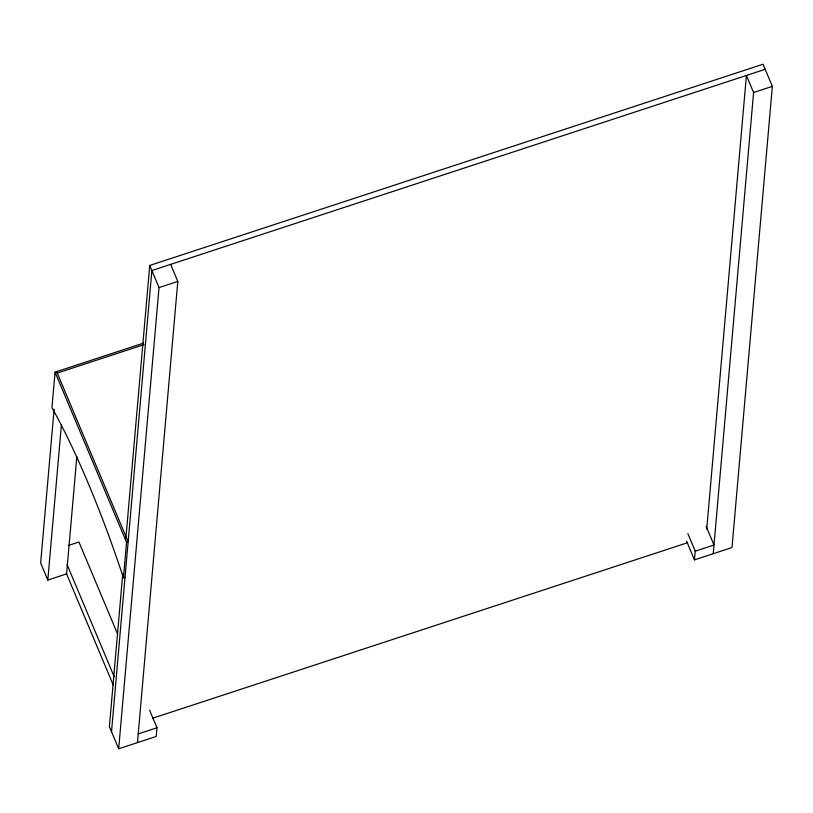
<?xml version="1.0" encoding="UTF-8"?>
<svg xmlns="http://www.w3.org/2000/svg" width="813" height="813" viewBox="0 0 813 813"><rect width="100%" height="100%" fill="white"/><g stroke="black" fill="none" stroke-linecap="round" stroke-linejoin="round"><path stroke-width="1.22" d="M143.413 343.157L55.06 372.141L51.951 407.669A254.957 47.428 71.8 0 1 123.434 577.819L125.029 577.301M54.115 409.132L40.65 563.013L47.815 580.065L66.585 573.907L76.839 456.601M47.815 580.065L61.392 424.925M122.763 573.754L109.389 726.639L118.688 748.773L156.218 736.456L156.98 727.767L149.622 710.247M125.863 538.379L149.734 265.455L763.051 64.227L772.35 86.361L732.005 547.545L694.465 559.862L686.619 541.173M123.434 577.819L126.543 542.301L55.06 372.141M111.523 731.72L151.868 270.536L765.185 69.308M118.688 748.773L159.033 287.589L149.734 265.455M137.458 742.615L177.803 281.43L170.639 264.377M694.465 559.862L695.227 551.173L687.869 533.653M706.731 529.07L746.415 75.467L753.58 92.519L713.235 553.704M159.033 287.589L177.803 281.43M753.58 92.519L772.35 86.361M57.266 373.076L144.023 344.61M68.383 545.482L78.942 542.017L117.712 634.313M126.543 542.301L128.139 541.773L56.656 371.622M152.488 718.275L687.483 542.749M138.21 733.926L156.98 727.767M695.227 551.173L713.997 545.015L706.141 526.326M67.052 564.527L114.166 676.68M66.29 573.216L113.403 685.369"/></g></svg>
